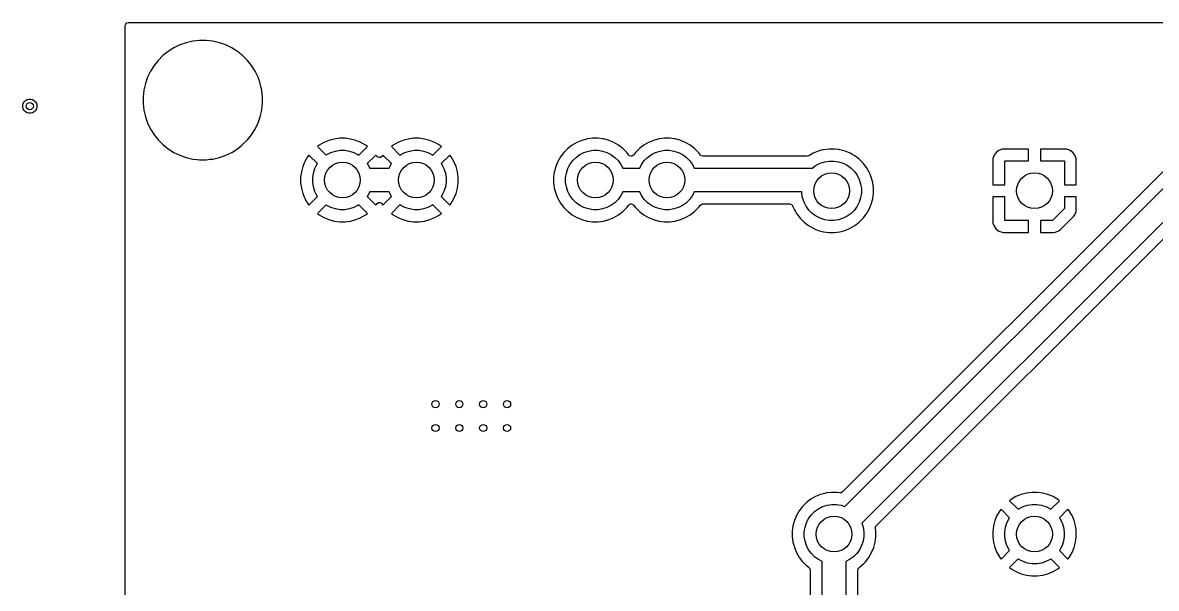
# Model space of a CAD drawing. Extents: x 103 to 241, y -131 to -73.
# Drawn here: x 102.7 to 150.2, y -96.72 to -73 of the extents above; entities that cross this region are included whole.
import ezdxf

# ---------------------------------------------------------------- set-up
doc = ezdxf.new("R2010")
doc.units = 0
doc.layers.add('BLACK', color=7, linetype='CONTINUOUS')

msp = doc.modelspace()

# ---------------------------------------------------------------- linework, layer by layer
at = {"layer": 'BLACK', "linetype": 'CONTINUOUS'}
for p, q in [((107.0005, -73.1245), (107.020185, -73.057461)), ((107.0005, -76.109568), (107.0005, -73.1245)), ((107.020185, -73.057461), (107.072989, -73.011706)), ((107.072989, -73.011706), (107.1245, -73.0005)), ((107.1245, -73.0005), (241.1255, -73.0005)), ((109.038557, -74.058053), (108.800753, -74.207476)), ((109.291588, -73.9362), (109.038557, -74.058053)), ((109.55667, -73.843443), (109.291588, -73.9362)), ((109.556682, -73.843439), (109.55667, -73.843443)), ((109.830487, -73.780945), (109.556682, -73.843439)), ((109.830505, -73.780942), (109.830487, -73.780945)), ((110.109568, -73.7495), (109.830505, -73.780942)), ((110.109575, -73.7495), (110.109568, -73.7495)), ((110.390425, -73.7495), (110.109575, -73.7495)), ((110.390431, -73.7495), (110.390425, -73.7495)), ((110.669494, -73.780942), (110.390431, -73.7495)), ((110.669512, -73.780945), (110.669494, -73.780942)), ((110.943317, -73.843439), (110.669512, -73.780945)), ((110.943329, -73.843443), (110.943317, -73.843439)), ((111.208411, -73.9362), (110.943329, -73.843443)), ((111.461442, -74.058053), (111.208411, -73.9362)), ((111.527404, -74.0995), (111.461442, -74.058053)), ((111.699248, -74.207477), (111.527404, -74.0995)), ((108.581175, -74.382583), (108.382583, -74.581175)), ((108.800753, -74.207476), (108.581175, -74.382583)), ((111.781239, -74.272863), (111.699248, -74.207477)), ((111.877963, -74.349998), (111.781239, -74.272863)), ((111.918825, -74.382584), (111.877963, -74.349998)), ((112.117416, -74.581175), (111.918825, -74.382584)), ((108.058053, -75.038557), (107.9362, -75.291588)), ((108.207476, -74.800753), (108.058053, -75.038557)), ((108.382583, -74.581175), (108.207476, -74.800753)), ((112.292523, -74.800752), (112.117416, -74.581175)), ((112.441945, -75.038555), (112.292523, -74.800752)), ((112.563801, -75.291592), (112.441945, -75.038555)), ((107.9362, -75.291588), (107.843443, -75.55667)), ((112.633465, -75.49068), (112.563801, -75.291592)), ((112.637704, -75.502796), (112.633465, -75.49068)), ((112.65656, -75.556682), (112.637704, -75.502796)), ((107.780942, -75.830505), (107.7495, -76.109568)), ((107.780945, -75.830487), (107.780942, -75.830505)), ((107.843439, -75.556682), (107.780945, -75.830487)), ((107.843443, -75.55667), (107.843439, -75.556682)), ((112.709951, -75.790606), (112.65656, -75.556682)), ((112.719054, -75.830487), (112.709951, -75.790606)), ((112.719057, -75.830505), (112.719054, -75.830487)), ((112.739225, -76.009506), (112.719057, -75.830505)), ((102.702567, -76.460842), (102.722836, -76.385195)), ((102.702567, -76.539158), (102.702567, -76.460842)), ((102.722836, -76.385195), (102.761994, -76.317372)), ((102.761994, -76.317372), (102.817372, -76.261994)), ((102.817372, -76.261994), (102.885195, -76.222836)), ((102.885195, -76.222836), (102.960842, -76.202567)), ((102.960842, -76.202567), (103.039158, -76.202567)), ((103.039158, -76.202567), (103.114805, -76.222836)), ((103.114805, -76.222836), (103.182628, -76.261994)), ((103.182628, -76.261994), (103.238006, -76.317372)), ((103.238006, -76.317372), (103.277164, -76.385195)), ((103.277164, -76.385195), (103.297433, -76.460842)), ((103.297433, -76.460842), (103.297433, -76.539158)), ((107.0005, -79.485305), (107.0005, -76.109568)), ((107.7495, -76.109568), (107.7495, -76.390431)), ((107.7495, -76.390431), (107.780942, -76.669494)), ((112.7505, -76.109575), (112.739225, -76.009506)), ((112.73966, -76.486632), (112.7505, -76.390425)), ((112.7505, -76.390425), (112.7505, -76.109575)), ((102.722836, -76.614805), (102.702567, -76.539158)), ((102.761994, -76.682628), (102.722836, -76.614805)), ((102.817372, -76.738006), (102.761994, -76.682628)), ((102.885195, -76.777164), (102.817372, -76.738006)), ((102.960842, -76.797433), (102.885195, -76.777164)), ((103.039158, -76.797433), (102.960842, -76.797433)), ((103.114805, -76.777164), (103.039158, -76.797433)), ((103.182628, -76.738006), (103.114805, -76.777164)), ((103.238006, -76.682628), (103.182628, -76.738006)), ((103.277164, -76.614805), (103.238006, -76.682628)), ((103.297433, -76.539158), (103.277164, -76.614805)), ((107.780942, -76.669494), (107.780945, -76.669512)), ((107.780945, -76.669512), (107.843439, -76.943317)), ((107.843439, -76.943317), (107.843443, -76.943329)), ((107.843443, -76.943329), (107.9362, -77.208411)), ((112.563801, -77.208408), (112.65656, -76.943318)), ((112.65656, -76.943318), (112.719055, -76.669509)), ((112.719055, -76.669509), (112.719775, -76.663125)), ((112.719775, -76.663125), (112.73966, -76.486632)), ((107.9362, -77.208411), (108.058053, -77.461442)), ((112.441945, -77.461445), (112.563801, -77.208408)), ((108.058053, -77.461442), (108.10021, -77.528534)), ((108.10021, -77.528534), (108.207477, -77.699248)), ((108.207477, -77.699248), (108.277313, -77.786819)), ((108.277313, -77.786819), (108.375029, -77.909352)), ((112.117416, -77.918825), (112.292523, -77.699248)), ((112.292523, -77.699248), (112.441945, -77.461445)), ((115.757862, -77.879942), (115.536269, -77.939318)), ((115.985289, -77.850001), (115.757862, -77.879942)), ((115.985306, -77.85), (115.985289, -77.850001)), ((116.214694, -77.85), (115.985306, -77.85)), ((116.21471, -77.850001), (116.214694, -77.85)), ((116.442137, -77.879942), (116.21471, -77.850001)), ((116.66373, -77.939318), (116.442137, -77.879942)), ((118.857862, -77.879942), (118.636269, -77.939318)), ((119.085289, -77.850001), (118.857862, -77.879942)), ((119.085306, -77.85), (119.085289, -77.850001)), ((119.314694, -77.85), (119.085306, -77.85)), ((119.31471, -77.850001), (119.314694, -77.85)), ((119.542137, -77.879942), (119.31471, -77.850001)), ((119.76373, -77.939318), (119.542137, -77.879942)), ((126.279914, -77.900311), (126.136112, -77.938842)), ((126.357762, -77.879452), (126.279914, -77.900311)), ((126.368715, -77.878009), (126.357762, -77.879452)), ((126.585258, -77.8495), (126.368715, -77.878009)), ((126.585266, -77.8495), (126.585258, -77.8495)), ((126.814734, -77.8495), (126.585266, -77.8495)), ((126.814741, -77.8495), (126.814734, -77.8495)), ((127.004215, -77.874446), (126.814741, -77.8495)), ((127.042238, -77.879452), (127.004215, -77.874446)), ((127.252202, -77.935711), (127.042238, -77.879452)), ((129.279914, -77.900311), (129.136112, -77.938842)), ((129.357762, -77.879452), (129.279914, -77.900311)), ((129.368715, -77.878009), (129.357762, -77.879452)), ((129.585258, -77.8495), (129.368715, -77.878009)), ((129.585266, -77.8495), (129.585258, -77.8495)), ((129.814734, -77.8495), (129.585266, -77.8495)), ((129.814741, -77.8495), (129.814734, -77.8495)), ((130.004215, -77.874446), (129.814741, -77.8495)), ((130.042238, -77.879452), (130.004215, -77.874446)), ((130.252202, -77.935711), (130.042238, -77.879452)), ((108.375029, -77.909352), (108.382584, -77.918825)), ((108.382584, -77.918825), (108.581175, -78.117416)), ((108.581175, -78.117416), (108.800752, -78.292523)), ((108.800752, -78.292523), (109.038555, -78.441945)), ((111.461445, -78.441945), (111.699248, -78.292523)), ((111.699248, -78.292523), (111.877576, -78.150311)), ((111.877576, -78.150311), (111.878735, -78.149387)), ((111.878735, -78.149387), (111.904354, -78.128956)), ((111.904354, -78.128956), (111.918825, -78.117416)), ((111.918825, -78.117416), (112.117416, -77.918825)), ((115.125659, -78.14181), (115.051934, -78.19838)), ((115.051934, -78.19838), (115.412633, -78.559079)), ((115.125673, -78.141801), (115.125659, -78.14181)), ((115.32433, -78.027106), (115.125673, -78.141801)), ((115.32434, -78.027102), (115.32433, -78.027106)), ((115.536269, -77.939318), (115.32434, -78.027102)), ((115.808193, -78.384538), (116.001926, -78.353853)), ((116.001926, -78.353853), (116.198074, -78.353853)), ((116.198074, -78.353853), (116.391807, -78.384538)), ((116.875659, -78.027102), (116.66373, -77.939318)), ((116.787365, -78.559078), (117.148064, -78.198381)), ((116.875669, -78.027106), (116.875659, -78.027102)), ((117.074324, -78.141799), (116.875669, -78.027106)), ((117.074331, -78.141805), (117.074324, -78.141799)), ((117.148064, -78.19838), (117.074331, -78.141805)), ((117.148064, -78.198381), (117.148064, -78.19838)), ((118.225659, -78.14181), (118.151934, -78.19838)), ((118.151934, -78.19838), (118.512633, -78.559079)), ((118.225673, -78.141801), (118.225659, -78.14181)), ((118.42433, -78.027106), (118.225673, -78.141801)), ((118.42434, -78.027102), (118.42433, -78.027106)), ((118.636269, -77.939318), (118.42434, -78.027102)), ((118.908193, -78.384538), (119.101926, -78.353853)), ((119.101926, -78.353853), (119.298074, -78.353853)), ((119.298074, -78.353853), (119.491807, -78.384538)), ((119.975659, -78.027102), (119.76373, -77.939318)), ((119.887365, -78.559078), (120.248064, -78.198381)), ((119.975669, -78.027106), (119.975659, -78.027102)), ((120.174324, -78.141799), (119.975669, -78.027106)), ((120.174331, -78.141805), (120.174324, -78.141799)), ((120.248064, -78.19838), (120.174331, -78.141805)), ((120.248064, -78.198381), (120.248064, -78.19838)), ((125.543338, -78.281081), (125.381081, -78.443338)), ((125.725382, -78.141392), (125.543338, -78.281081)), ((125.924109, -78.026657), (125.725382, -78.141392)), ((125.924123, -78.02665), (125.924109, -78.026657)), ((126.136112, -77.938842), (125.924123, -78.02665)), ((126.408193, -78.384538), (126.601926, -78.353853)), ((126.601926, -78.353853), (126.798074, -78.353853)), ((126.798074, -78.353853), (126.991807, -78.384538)), ((127.263887, -77.938842), (127.252202, -77.935711)), ((127.475876, -78.02665), (127.263887, -77.938842)), ((127.47589, -78.026657), (127.475876, -78.02665)), ((127.674617, -78.141392), (127.47589, -78.026657)), ((127.856661, -78.281081), (127.674617, -78.141392)), ((127.85667, -78.281089), (127.856661, -78.281081)), ((128.018914, -78.443333), (127.85667, -78.281089)), ((128.54333, -78.281089), (128.381085, -78.443333)), ((128.543338, -78.281081), (128.54333, -78.281089)), ((128.725382, -78.141392), (128.543338, -78.281081)), ((128.924109, -78.026657), (128.725382, -78.141392)), ((128.924123, -78.02665), (128.924109, -78.026657)), ((129.136112, -77.938842), (128.924123, -78.02665)), ((129.408193, -78.384538), (129.601926, -78.353853)), ((129.601926, -78.353853), (129.798074, -78.353853)), ((129.798074, -78.353853), (129.991807, -78.384538)), ((130.263887, -77.938842), (130.252202, -77.935711)), ((130.475876, -78.02665), (130.263887, -77.938842)), ((130.47589, -78.026657), (130.475876, -78.02665)), ((130.674617, -78.141392), (130.47589, -78.026657)), ((130.856661, -78.281081), (130.674617, -78.141392)), ((130.85667, -78.281089), (130.856661, -78.281081)), ((131.018914, -78.443333), (130.85667, -78.281089)), ((136.164076, -78.354554), (136.036112, -78.388842)), ((136.257762, -78.329452), (136.164076, -78.354554)), ((136.268715, -78.328009), (136.257762, -78.329452)), ((136.485258, -78.2995), (136.268715, -78.328009)), ((136.485266, -78.2995), (136.485258, -78.2995)), ((136.714734, -78.2995), (136.485266, -78.2995)), ((136.714741, -78.2995), (136.714734, -78.2995)), ((136.904215, -78.324446), (136.714741, -78.2995)), ((136.942238, -78.329452), (136.904215, -78.324446)), ((137.163887, -78.388842), (136.942238, -78.329452)), ((143.607908, -78.356647), (143.492814, -78.442807)), ((143.607915, -78.356643), (143.607908, -78.356647)), ((143.742622, -78.306401), (143.607915, -78.356643)), ((143.742629, -78.306399), (143.742622, -78.306401)), ((143.802157, -78.299998), (143.742629, -78.306399)), ((144.850002, -78.299998), (143.802157, -78.299998)), ((144.850002, -78.799998), (144.850002, -78.299998)), ((146.397846, -78.299998), (145.350002, -78.299998)), ((145.350002, -78.299998), (145.350002, -78.799998)), ((146.457374, -78.306399), (146.397846, -78.299998)), ((146.457381, -78.306401), (146.457374, -78.306399)), ((146.592088, -78.356643), (146.457381, -78.306401)), ((146.592095, -78.356647), (146.592088, -78.356643)), ((146.707189, -78.442807), (146.592095, -78.356647)), ((109.038555, -78.441945), (109.291592, -78.563801)), ((109.291592, -78.563801), (109.475145, -78.628029)), ((109.475145, -78.628029), (109.55667, -78.656556)), ((109.55667, -78.656556), (109.556682, -78.65656)), ((109.556682, -78.65656), (109.830491, -78.719055)), ((109.830491, -78.719055), (109.830497, -78.719055)), ((109.830497, -78.719055), (109.830505, -78.719057)), ((109.830505, -78.719057), (110.016547, -78.740018)), ((110.016547, -78.740018), (110.109569, -78.750499)), ((110.109569, -78.750499), (110.109572, -78.7505)), ((110.109572, -78.7505), (110.109575, -78.7505)), ((110.109575, -78.7505), (110.390428, -78.7505)), ((110.390428, -78.7505), (110.390429, -78.750499)), ((110.390429, -78.750499), (110.562775, -78.731081)), ((110.562775, -78.731081), (110.669494, -78.719057)), ((110.669494, -78.719057), (110.669499, -78.719056)), ((110.669499, -78.719056), (110.669509, -78.719055)), ((110.669509, -78.719055), (110.943318, -78.65656)), ((110.943318, -78.65656), (111.208408, -78.563801)), ((111.208408, -78.563801), (111.461445, -78.441945)), ((114.527102, -78.82434), (114.439318, -79.036269)), ((114.527106, -78.82433), (114.527102, -78.82434)), ((114.641801, -78.625673), (114.527106, -78.82433)), ((114.64181, -78.625659), (114.641801, -78.625673)), ((114.69838, -78.551934), (114.64181, -78.625659)), ((115.059079, -78.912633), (114.69838, -78.551934)), ((115.412633, -78.559079), (115.446877, -78.5342)), ((115.446877, -78.5342), (115.621646, -78.445151)), ((115.621646, -78.445151), (115.808193, -78.384538)), ((116.391807, -78.384538), (116.578354, -78.445151)), ((116.578354, -78.445151), (116.753123, -78.5342)), ((116.753123, -78.5342), (116.787365, -78.559078)), ((117.501617, -78.551934), (117.140919, -78.912631)), ((117.551622, -78.617102), (117.501617, -78.551934)), ((117.561281, -78.628249), (117.551622, -78.617102)), ((117.622202, -78.662461), (117.561281, -78.628249)), ((117.691948, -78.658306), (117.622202, -78.662461)), ((117.748375, -78.617103), (117.691948, -78.658306)), ((117.79838, -78.551934), (117.748375, -78.617103)), ((118.159079, -78.912633), (117.79838, -78.551934)), ((118.512633, -78.559079), (118.546877, -78.5342)), ((118.546877, -78.5342), (118.721646, -78.445151)), ((118.721646, -78.445151), (118.908193, -78.384538)), ((119.491807, -78.384538), (119.678354, -78.445151)), ((119.678354, -78.445151), (119.853123, -78.5342)), ((119.853123, -78.5342), (119.887365, -78.559078)), ((120.601617, -78.551934), (120.240919, -78.912631)), ((120.601618, -78.551934), (120.601617, -78.551934)), ((120.658194, -78.625666), (120.601618, -78.551934)), ((120.772893, -78.82433), (120.658194, -78.625666)), ((120.772897, -78.82434), (120.772893, -78.82433)), ((120.860681, -79.036269), (120.772897, -78.82434)), ((125.12665, -78.824123), (125.038842, -79.036112)), ((125.126657, -78.824109), (125.12665, -78.824123)), ((125.241392, -78.625382), (125.126657, -78.824109)), ((125.381081, -78.443338), (125.241392, -78.625382)), ((125.6342, -78.946877), (125.749493, -78.78819)), ((125.749493, -78.78819), (125.88819, -78.649493)), ((125.88819, -78.649493), (126.046877, -78.5342)), ((126.046877, -78.5342), (126.221646, -78.445151)), ((126.221646, -78.445151), (126.408193, -78.384538)), ((126.991807, -78.384538), (127.178354, -78.445151)), ((127.178354, -78.445151), (127.353123, -78.5342)), ((127.353123, -78.5342), (127.51181, -78.649493)), ((127.51181, -78.649493), (127.650507, -78.78819)), ((127.650507, -78.78819), (127.7658, -78.946877)), ((128.01892, -78.44334), (128.018914, -78.443333)), ((128.10152, -78.550986), (128.01892, -78.44334)), ((128.132857, -78.579815), (128.10152, -78.550986)), ((128.199896, -78.5995), (128.132857, -78.579815)), ((128.200104, -78.5995), (128.199896, -78.5995)), ((128.235039, -78.594477), (128.200104, -78.5995)), ((128.237314, -78.593014), (128.235039, -78.594477)), ((128.242052, -78.592189), (128.237314, -78.593014)), ((128.267402, -78.573678), (128.242052, -78.592189)), ((128.293817, -78.556703), (128.267402, -78.573678)), ((128.295401, -78.553234), (128.293817, -78.556703)), ((128.29848, -78.550986), (128.295401, -78.553234)), ((128.381079, -78.44334), (128.29848, -78.550986)), ((128.381085, -78.443333), (128.381079, -78.44334)), ((128.6342, -78.946877), (128.749493, -78.78819)), ((128.749493, -78.78819), (128.88819, -78.649493)), ((128.88819, -78.649493), (129.046877, -78.5342)), ((129.046877, -78.5342), (129.221646, -78.445151)), ((129.221646, -78.445151), (129.408193, -78.384538)), ((129.991807, -78.384538), (130.178354, -78.445151)), ((130.178354, -78.445151), (130.353123, -78.5342)), ((130.353123, -78.5342), (130.51181, -78.649493)), ((130.51181, -78.649493), (130.650507, -78.78819)), ((130.650507, -78.78819), (130.7658, -78.946877)), ((131.01892, -78.44334), (131.018914, -78.443333)), ((131.10152, -78.550986), (131.01892, -78.44334)), ((131.132857, -78.579815), (131.10152, -78.550986)), ((131.199896, -78.5995), (131.132857, -78.579815)), ((135.578114, -78.5995), (131.199896, -78.5995)), ((135.640114, -78.582887), (135.578114, -78.5995)), ((135.824108, -78.476657), (135.640114, -78.582887)), ((135.824123, -78.47665), (135.824108, -78.476657)), ((136.036112, -78.388842), (135.824123, -78.47665)), ((136.121646, -78.895151), (136.308193, -78.834538)), ((136.308193, -78.834538), (136.501926, -78.803853)), ((136.501926, -78.803853), (136.698074, -78.803853)), ((136.698074, -78.803853), (136.891807, -78.834538)), ((136.891807, -78.834538), (137.078354, -78.895151)), ((150.892214, -78.842863), (137.053126, -92.681952)), ((137.375876, -78.47665), (137.163887, -78.388842)), ((137.37589, -78.476657), (137.375876, -78.47665)), ((137.443653, -78.51578), (137.37589, -78.476657)), ((137.543935, -78.573678), (137.443653, -78.51578)), ((137.574617, -78.591392), (137.543935, -78.573678)), ((137.756661, -78.731081), (137.574617, -78.591392)), ((137.75667, -78.731089), (137.756661, -78.731081)), ((137.777734, -78.752153), (137.75667, -78.731089)), ((137.918911, -78.89333), (137.777734, -78.752153)), ((143.356403, -78.692625), (143.350002, -78.752153)), ((143.350002, -78.752153), (143.350002, -79.799998)), ((143.356405, -78.692618), (143.356403, -78.692625)), ((143.406647, -78.557911), (143.356405, -78.692618)), ((143.406651, -78.557904), (143.406647, -78.557911)), ((143.492811, -78.44281), (143.406651, -78.557904)), ((143.492814, -78.442807), (143.492811, -78.44281)), ((143.850002, -79.799998), (143.850002, -78.799998)), ((143.850002, -78.799998), (144.850002, -78.799998)), ((145.350002, -78.799998), (146.350002, -78.799998)), ((146.350002, -78.799998), (146.350002, -79.799998)), ((146.707192, -78.44281), (146.707189, -78.442807)), ((146.793352, -78.557904), (146.707192, -78.44281)), ((146.793356, -78.557911), (146.793352, -78.557904)), ((146.843598, -78.692618), (146.793356, -78.557911)), ((146.8436, -78.692625), (146.843598, -78.692618)), ((146.850001, -78.752153), (146.8436, -78.692625)), ((146.850002, -78.75217), (146.850001, -78.752153)), ((146.850002, -79.799998), (146.850002, -78.75217)), ((114.379942, -79.257862), (114.350001, -79.485289)), ((114.439318, -79.036269), (114.379942, -79.257862)), ((114.853853, -79.501926), (114.884538, -79.308193)), ((114.884538, -79.308193), (114.945151, -79.121646)), ((114.945151, -79.121646), (115.0342, -78.946877)), ((115.0342, -78.946877), (115.059079, -78.912633)), ((117.140919, -78.912631), (117.1658, -78.946877)), ((117.1658, -78.946877), (117.24382, -79.1)), ((117.24382, -79.1), (118.05618, -79.1)), ((118.05618, -79.1), (118.1342, -78.946877)), ((118.1342, -78.946877), (118.159079, -78.912633)), ((120.240919, -78.912631), (120.2658, -78.946877)), ((120.2658, -78.946877), (120.354849, -79.121646)), ((120.354849, -79.121646), (120.415462, -79.308193)), ((120.415462, -79.308193), (120.446147, -79.501926)), ((120.920057, -79.257862), (120.860681, -79.036269)), ((120.949995, -79.485258), (120.920057, -79.257862)), ((124.979451, -79.25777), (124.9495, -79.485258)), ((124.979453, -79.257759), (124.979451, -79.25777)), ((124.982661, -79.245788), (124.979453, -79.257759)), ((125.016157, -79.120777), (124.982661, -79.245788)), ((125.038842, -79.036112), (125.016157, -79.120777)), ((125.453853, -79.501926), (125.484538, -79.308193)), ((125.484538, -79.308193), (125.545151, -79.121646)), ((125.545151, -79.121646), (125.6342, -78.946877)), ((127.7658, -78.946877), (127.84382, -79.1)), ((127.84382, -79.1), (128.55618, -79.1)), ((128.55618, -79.1), (128.6342, -78.946877)), ((130.7658, -78.946877), (130.84382, -79.1)), ((130.84382, -79.1), (135.787683, -79.1)), ((135.787683, -79.1), (135.78819, -79.099493)), ((135.78819, -79.099493), (135.946877, -78.9842)), ((135.946877, -78.9842), (136.121646, -78.895151)), ((137.078354, -78.895151), (137.253123, -78.9842)), ((137.155249, -93.287644), (151.176446, -79.266447)), ((137.253123, -78.9842), (137.41181, -79.099493)), ((137.41181, -79.099493), (137.550507, -79.23819)), ((137.550507, -79.23819), (137.6658, -79.396877)), ((137.918918, -78.893338), (137.918911, -78.89333)), ((138.058607, -79.075382), (137.918918, -78.893338)), ((138.058608, -79.075385), (138.058607, -79.075382)), ((138.058611, -79.075388), (138.058608, -79.075385)), ((138.173344, -79.274112), (138.058611, -79.075388)), ((138.173346, -79.274117), (138.173344, -79.274112)), ((138.173349, -79.274123), (138.173346, -79.274117)), ((138.194453, -79.325074), (138.173349, -79.274123)), ((138.261158, -79.486113), (138.194453, -79.325074)), ((107.0005, -101.109058), (107.0005, -79.485305)), ((114.350001, -79.485289), (114.35, -79.485305)), ((114.35, -79.485305), (114.35, -79.714694)), ((114.35, -79.714694), (114.350001, -79.71471)), ((114.350001, -79.71471), (114.379942, -79.942137)), ((114.853853, -79.698074), (114.853853, -79.501926)), ((114.884538, -79.891807), (114.853853, -79.698074)), ((120.446147, -79.698074), (120.415462, -79.891807)), ((120.446147, -79.501926), (120.446147, -79.698074)), ((120.920057, -79.942137), (120.949998, -79.71471)), ((120.95, -79.485297), (120.949995, -79.485258)), ((120.949998, -79.71471), (120.95, -79.714694)), ((120.95, -79.714694), (120.95, -79.485297)), ((124.9495, -79.485258), (124.9495, -79.714741)), ((124.9495, -79.714741), (124.960725, -79.799998)), ((124.960725, -79.799998), (124.979452, -79.942238)), ((125.453853, -79.698074), (125.453853, -79.501926)), ((125.484538, -79.891807), (125.453853, -79.698074)), ((137.6658, -79.396877), (137.754849, -79.571646)), ((137.754849, -79.571646), (137.815462, -79.758193)), ((137.815462, -79.758193), (137.846147, -79.951926)), ((138.320548, -79.707762), (138.261158, -79.486113)), ((138.3505, -79.935266), (138.320548, -79.707762)), ((143.350002, -79.799998), (143.850002, -79.799998)), ((146.350002, -79.799998), (146.850002, -79.799998)), ((114.379942, -79.942137), (114.439318, -80.16373)), ((114.439318, -80.16373), (114.527102, -80.375659)), ((114.945151, -80.078354), (114.884538, -79.891807)), ((115.0342, -80.253123), (114.945151, -80.078354)), ((115.059079, -80.287365), (115.0342, -80.253123)), ((117.1658, -80.253123), (117.14092, -80.287367)), ((117.24382, -80.1), (117.1658, -80.253123)), ((118.05618, -80.1), (117.24382, -80.1)), ((118.1342, -80.253123), (118.05618, -80.1)), ((118.159079, -80.287365), (118.1342, -80.253123)), ((120.2658, -80.253123), (120.24092, -80.287367)), ((120.354849, -80.078354), (120.2658, -80.253123)), ((120.415462, -79.891807), (120.354849, -80.078354)), ((120.772897, -80.375659), (120.860681, -80.16373)), ((120.860681, -80.16373), (120.920057, -79.942137)), ((124.979452, -79.942238), (125.037151, -80.157575)), ((125.037151, -80.157575), (125.038842, -80.163887)), ((125.038842, -80.163887), (125.12665, -80.375876)), ((125.545151, -80.078354), (125.484538, -79.891807)), ((125.6342, -80.253123), (125.545151, -80.078354)), ((125.749493, -80.41181), (125.6342, -80.253123)), ((127.7658, -80.253123), (127.650507, -80.41181)), ((127.84382, -80.1), (127.7658, -80.253123)), ((128.55618, -80.1), (127.84382, -80.1)), ((128.6342, -80.253123), (128.55618, -80.1)), ((128.749493, -80.41181), (128.6342, -80.253123)), ((130.7658, -80.253123), (130.650507, -80.41181)), ((130.84382, -80.1), (130.7658, -80.253123)), ((135.353853, -80.1), (130.84382, -80.1)), ((135.353853, -80.148074), (135.353853, -80.1)), ((135.384538, -80.341807), (135.353853, -80.148074)), ((137.846147, -80.148074), (137.815462, -80.341807)), ((137.846147, -79.951926), (137.846147, -80.148074)), ((151.737106, -80.120001), (137.862355, -93.99475)), ((138.320548, -80.392238), (138.3505, -80.164734)), ((138.3505, -80.164734), (138.3505, -79.935266)), ((114.527102, -80.375659), (114.527106, -80.375669)), ((114.527106, -80.375669), (114.641799, -80.574324)), ((114.641799, -80.574324), (114.641805, -80.574331)), ((114.641805, -80.574331), (114.698381, -80.648064)), ((114.698381, -80.648064), (115.059079, -80.287365)), ((115.412631, -80.640919), (115.051934, -81.001617)), ((115.446877, -80.6658), (115.412631, -80.640919)), ((115.621646, -80.754849), (115.446877, -80.6658)), ((116.753123, -80.6658), (116.578354, -80.754849)), ((116.787367, -80.64092), (116.753123, -80.6658)), ((117.148064, -81.001617), (116.787367, -80.64092)), ((117.14092, -80.287367), (117.501617, -80.648064)), ((117.501617, -80.648064), (117.551624, -80.582895)), ((117.551624, -80.582895), (117.608052, -80.541693)), ((117.608052, -80.541693), (117.677798, -80.537538)), ((117.677798, -80.537538), (117.738719, -80.57175)), ((117.738719, -80.57175), (117.748377, -80.582897)), ((117.748377, -80.582897), (117.798381, -80.648064)), ((117.798381, -80.648064), (118.159079, -80.287365)), ((118.512631, -80.640919), (118.151934, -81.001617)), ((118.546877, -80.6658), (118.512631, -80.640919)), ((118.721646, -80.754849), (118.546877, -80.6658)), ((119.853123, -80.6658), (119.678354, -80.754849)), ((119.887367, -80.64092), (119.853123, -80.6658)), ((120.248064, -81.001617), (119.887367, -80.64092)), ((120.24092, -80.287367), (120.601617, -80.648064)), ((120.601617, -80.648064), (120.658192, -80.574334)), ((120.658192, -80.574334), (120.658197, -80.574327)), ((120.658197, -80.574327), (120.772893, -80.375668)), ((120.772893, -80.375668), (120.772897, -80.375659)), ((125.12665, -80.375876), (125.126657, -80.37589)), ((125.126657, -80.37589), (125.179384, -80.467216)), ((125.179384, -80.467216), (125.241228, -80.574334)), ((125.241228, -80.574334), (125.241392, -80.574617)), ((125.241392, -80.574617), (125.381081, -80.756661)), ((125.88819, -80.550507), (125.749493, -80.41181)), ((126.046877, -80.6658), (125.88819, -80.550507)), ((126.221646, -80.754849), (126.046877, -80.6658)), ((127.353123, -80.6658), (127.178354, -80.754849)), ((127.51181, -80.550507), (127.353123, -80.6658)), ((127.650507, -80.41181), (127.51181, -80.550507)), ((128.018919, -80.756661), (128.10152, -80.649014)), ((128.10152, -80.649014), (128.104598, -80.646765)), ((128.104598, -80.646765), (128.106183, -80.643297)), ((128.106183, -80.643297), (128.132597, -80.626321)), ((128.132597, -80.626321), (128.157948, -80.607811)), ((128.157948, -80.607811), (128.162685, -80.606985)), ((128.162685, -80.606985), (128.164961, -80.605523)), ((128.164961, -80.605523), (128.199896, -80.6005)), ((128.199896, -80.6005), (128.200104, -80.6005)), ((128.200104, -80.6005), (128.267143, -80.620185)), ((128.267143, -80.620185), (128.29848, -80.649014)), ((128.29848, -80.649014), (128.381079, -80.756659)), ((128.88819, -80.550507), (128.749493, -80.41181)), ((129.046877, -80.6658), (128.88819, -80.550507)), ((129.221646, -80.754849), (129.046877, -80.6658)), ((130.353123, -80.6658), (130.178354, -80.754849)), ((130.51181, -80.550507), (130.353123, -80.6658)), ((130.650507, -80.41181), (130.51181, -80.550507)), ((131.018919, -80.756661), (131.10152, -80.649014)), ((131.10152, -80.649014), (131.157948, -80.607811)), ((131.157948, -80.607811), (131.199896, -80.6005)), ((131.199896, -80.6005), (134.850443, -80.6005)), ((134.850443, -80.6005), (134.917482, -80.620185)), ((134.917482, -80.620185), (134.963237, -80.672989)), ((134.963237, -80.672989), (134.965, -80.677038)), ((134.965, -80.677038), (134.987886, -80.732289)), ((134.987886, -80.732289), (135.026653, -80.825881)), ((135.445151, -80.528354), (135.384538, -80.341807)), ((135.5342, -80.703123), (135.445151, -80.528354)), ((135.649493, -80.86181), (135.5342, -80.703123)), ((137.6658, -80.703123), (137.550507, -80.86181)), ((137.754849, -80.528354), (137.6658, -80.703123)), ((137.815462, -80.341807), (137.754849, -80.528354)), ((138.173344, -80.825888), (138.261158, -80.613887)), ((138.261158, -80.613887), (138.320548, -80.392238)), ((138.468043, -94.096875), (151.908101, -80.65682)), ((143.350002, -80.299998), (143.350002, -81.347842)), ((143.850002, -80.299998), (143.350002, -80.299998)), ((143.850002, -81.299998), (143.850002, -80.299998)), ((146.850002, -80.299998), (146.350002, -80.299998)), ((146.350002, -80.299998), (146.350002, -80.799998)), ((146.850002, -80.840933), (146.850002, -80.299998)), ((115.051934, -81.001617), (115.051934, -81.001618)), ((115.051934, -81.001618), (115.125666, -81.058194)), ((115.125666, -81.058194), (115.32433, -81.172893)), ((115.32433, -81.172893), (115.32434, -81.172897)), ((115.32434, -81.172897), (115.536269, -81.260681)), ((115.808193, -80.815462), (115.621646, -80.754849)), ((116.001926, -80.846147), (115.808193, -80.815462)), ((116.198074, -80.846147), (116.001926, -80.846147)), ((116.391807, -80.815462), (116.198074, -80.846147)), ((116.578354, -80.754849), (116.391807, -80.815462)), ((116.66373, -81.260681), (116.875659, -81.172897)), ((116.875659, -81.172897), (116.875668, -81.172893)), ((116.875668, -81.172893), (117.074327, -81.058197)), ((117.074327, -81.058197), (117.074334, -81.058192)), ((117.074334, -81.058192), (117.148064, -81.001617)), ((118.151934, -81.001617), (118.151934, -81.001618)), ((118.151934, -81.001618), (118.225666, -81.058194)), ((118.225666, -81.058194), (118.42433, -81.172893)), ((118.42433, -81.172893), (118.42434, -81.172897)), ((118.42434, -81.172897), (118.636269, -81.260681)), ((118.908193, -80.815462), (118.721646, -80.754849)), ((119.101926, -80.846147), (118.908193, -80.815462)), ((119.298074, -80.846147), (119.101926, -80.846147)), ((119.491807, -80.815462), (119.298074, -80.846147)), ((119.678354, -80.754849), (119.491807, -80.815462)), ((119.76373, -81.260681), (119.975659, -81.172897)), ((119.975659, -81.172897), (119.975668, -81.172893)), ((119.975668, -81.172893), (120.174327, -81.058197)), ((120.174327, -81.058197), (120.174334, -81.058192)), ((120.174334, -81.058192), (120.248064, -81.001617)), ((125.381081, -80.756661), (125.381089, -80.75667)), ((125.381089, -80.75667), (125.54333, -80.918911)), ((125.54333, -80.918911), (125.543338, -80.918918)), ((125.543338, -80.918918), (125.543339, -80.918919)), ((125.543339, -80.918919), (125.554053, -80.92714)), ((125.554053, -80.92714), (125.725382, -81.058607)), ((125.725382, -81.058607), (125.725385, -81.058608)), ((125.725385, -81.058608), (125.725388, -81.058611)), ((125.725388, -81.058611), (125.924112, -81.173344)), ((125.924112, -81.173344), (125.924117, -81.173346)), ((125.924117, -81.173346), (125.924123, -81.173349)), ((125.924123, -81.173349), (126.004546, -81.206661)), ((126.004546, -81.206661), (126.136113, -81.261158)), ((126.408193, -80.815462), (126.221646, -80.754849)), ((126.601926, -80.846147), (126.408193, -80.815462)), ((126.798074, -80.846147), (126.601926, -80.846147)), ((126.991807, -80.815462), (126.798074, -80.846147)), ((127.178354, -80.754849), (126.991807, -80.815462)), ((127.263887, -81.261158), (127.475888, -81.173344)), ((127.475888, -81.173344), (127.674612, -81.058611)), ((127.674612, -81.058611), (127.856661, -80.918919)), ((127.856661, -80.918919), (127.856665, -80.918914)), ((127.856665, -80.918914), (127.85667, -80.918911)), ((127.85667, -80.918911), (128.018914, -80.756666)), ((128.018914, -80.756666), (128.018919, -80.756661)), ((128.381079, -80.756659), (128.381085, -80.756666)), ((128.381085, -80.756666), (128.54333, -80.918911)), ((128.54333, -80.918911), (128.543338, -80.918918)), ((128.543338, -80.918918), (128.543339, -80.918919)), ((128.543339, -80.918919), (128.554053, -80.92714)), ((128.554053, -80.92714), (128.725382, -81.058607)), ((128.725382, -81.058607), (128.725385, -81.058608)), ((128.725385, -81.058608), (128.725388, -81.058611)), ((128.725388, -81.058611), (128.924112, -81.173344)), ((128.924112, -81.173344), (128.924117, -81.173346)), ((128.924117, -81.173346), (128.924123, -81.173349)), ((128.924123, -81.173349), (129.004546, -81.206661)), ((129.004546, -81.206661), (129.136113, -81.261158)), ((129.408193, -80.815462), (129.221646, -80.754849)), ((129.601926, -80.846147), (129.408193, -80.815462)), ((129.798074, -80.846147), (129.601926, -80.846147)), ((129.991807, -80.815462), (129.798074, -80.846147)), ((130.178354, -80.754849), (129.991807, -80.815462)), ((130.263887, -81.261158), (130.475888, -81.173344)), ((130.475888, -81.173344), (130.674612, -81.058611)), ((130.674612, -81.058611), (130.856661, -80.918919)), ((130.856661, -80.918919), (130.856665, -80.918914)), ((130.856665, -80.918914), (130.85667, -80.918911)), ((130.85667, -80.918911), (131.018914, -80.756666)), ((131.018914, -80.756666), (131.018919, -80.756661)), ((135.026653, -80.825881), (135.026657, -80.82589)), ((135.026657, -80.82589), (135.081281, -80.920501)), ((135.081281, -80.920501), (135.128113, -81.001618)), ((135.128113, -81.001618), (135.141392, -81.024617)), ((135.141392, -81.024617), (135.281081, -81.206661)), ((135.281081, -81.206661), (135.281089, -81.20667)), ((135.281089, -81.20667), (135.44333, -81.368911)), ((135.78819, -81.000507), (135.649493, -80.86181)), ((135.946877, -81.1158), (135.78819, -81.000507)), ((136.121646, -81.204849), (135.946877, -81.1158)), ((136.308193, -81.265462), (136.121646, -81.204849)), ((137.078354, -81.204849), (136.891807, -81.265462)), ((137.253123, -81.1158), (137.078354, -81.204849)), ((137.41181, -81.000507), (137.253123, -81.1158)), ((137.550507, -80.86181), (137.41181, -81.000507)), ((137.75667, -81.368911), (137.918911, -81.20667)), ((137.918911, -81.20667), (137.918914, -81.206665)), ((137.918914, -81.206665), (137.918919, -81.206661)), ((137.918919, -81.206661), (138.058611, -81.024612)), ((138.058611, -81.024612), (138.173344, -80.825888)), ((146.350002, -80.799998), (145.850002, -81.299998)), ((146.174611, -81.682494), (146.732498, -81.124607)), ((146.732498, -81.124607), (146.732509, -81.124594)), ((146.732509, -81.124594), (146.784431, -81.057756)), ((146.784431, -81.057755), (146.839452, -80.924922)), ((146.784431, -81.057756), (146.784431, -81.057755)), ((146.839452, -80.924922), (146.850001, -80.840939)), ((146.850001, -80.840939), (146.850002, -80.840933)), ((115.536269, -81.260681), (115.757862, -81.320057)), ((115.757862, -81.320057), (115.985289, -81.349998)), ((115.985289, -81.349998), (115.985306, -81.35)), ((115.985306, -81.35), (116.214694, -81.35)), ((116.214694, -81.35), (116.21471, -81.349998)), ((116.21471, -81.349998), (116.442137, -81.320057)), ((116.442137, -81.320057), (116.66373, -81.260681)), ((118.636269, -81.260681), (118.857862, -81.320057)), ((118.857862, -81.320057), (119.085289, -81.349998)), ((119.085289, -81.349998), (119.085306, -81.35)), ((119.085306, -81.35), (119.314694, -81.35)), ((119.314694, -81.35), (119.31471, -81.349998)), ((119.31471, -81.349998), (119.542137, -81.320057)), ((119.542137, -81.320057), (119.76373, -81.260681)), ((126.136113, -81.261158), (126.357762, -81.320548)), ((126.357762, -81.320548), (126.585266, -81.3505)), ((126.585266, -81.3505), (126.585273, -81.3505)), ((126.585273, -81.3505), (126.814727, -81.3505)), ((126.814727, -81.3505), (126.814734, -81.3505)), ((126.814734, -81.3505), (127.042238, -81.320548)), ((127.042238, -81.320548), (127.263887, -81.261158)), ((129.136113, -81.261158), (129.357762, -81.320548)), ((129.357762, -81.320548), (129.585266, -81.3505)), ((129.585266, -81.3505), (129.585273, -81.3505)), ((129.585273, -81.3505), (129.814727, -81.3505)), ((129.814727, -81.3505), (129.814734, -81.3505)), ((129.814734, -81.3505), (130.042238, -81.320548)), ((130.042238, -81.320548), (130.263887, -81.261158)), ((135.44333, -81.368911), (135.443338, -81.368918)), ((135.443338, -81.368918), (135.625382, -81.508607)), ((135.625382, -81.508607), (135.625385, -81.508608)), ((135.625385, -81.508608), (135.625388, -81.508611)), ((135.625388, -81.508611), (135.824112, -81.623344)), ((135.824112, -81.623344), (135.824117, -81.623346)), ((135.824117, -81.623346), (135.824123, -81.623349)), ((135.824123, -81.623349), (135.905811, -81.657185)), ((135.905811, -81.657185), (136.036113, -81.711158)), ((136.501926, -81.296147), (136.308193, -81.265462)), ((136.698074, -81.296147), (136.501926, -81.296147)), ((136.891807, -81.265462), (136.698074, -81.296147)), ((137.163887, -81.711158), (137.375888, -81.623344)), ((137.375888, -81.623344), (137.574612, -81.508611)), ((137.574612, -81.508611), (137.756661, -81.368919)), ((137.756661, -81.368919), (137.756665, -81.368914)), ((137.756665, -81.368914), (137.75667, -81.368911)), ((143.350002, -81.347842), (143.356403, -81.40737)), ((143.356403, -81.40737), (143.356405, -81.407377)), ((143.356405, -81.407377), (143.406647, -81.542084)), ((143.406647, -81.542084), (143.406651, -81.542091)), ((143.406651, -81.542091), (143.492811, -81.657185)), ((143.492811, -81.657185), (143.492814, -81.657188)), ((143.492814, -81.657188), (143.607908, -81.743348)), ((144.850002, -81.299998), (143.850002, -81.299998)), ((144.850002, -81.799998), (144.850002, -81.299998)), ((145.850002, -81.299998), (145.350002, -81.299998)), ((145.350002, -81.299998), (145.350002, -81.799998)), ((146.10776, -81.734427), (146.174598, -81.682505)), ((146.174598, -81.682505), (146.174611, -81.682494)), ((136.036113, -81.711158), (136.257762, -81.770548)), ((136.257762, -81.770548), (136.485266, -81.8005)), ((136.485266, -81.8005), (136.485273, -81.8005)), ((136.485273, -81.8005), (136.714727, -81.8005)), ((136.714727, -81.8005), (136.714734, -81.8005)), ((136.714734, -81.8005), (136.942238, -81.770548)), ((136.942238, -81.770548), (137.163887, -81.711158)), ((143.607908, -81.743348), (143.607915, -81.743352)), ((143.607915, -81.743352), (143.742622, -81.793594)), ((143.742622, -81.793594), (143.742629, -81.793596)), ((143.742629, -81.793596), (143.802157, -81.799997)), ((143.802157, -81.799997), (143.802174, -81.799998)), ((143.802174, -81.799998), (144.850002, -81.799998)), ((145.350002, -81.799998), (145.890944, -81.799998)), ((145.890944, -81.799998), (145.890945, -81.799997)), ((145.890945, -81.799997), (145.974927, -81.789448)), ((145.974927, -81.789448), (146.10776, -81.734427)), ((135.725382, -92.991392), (135.543338, -93.131081)), ((135.924109, -92.876657), (135.725382, -92.991392)), ((135.924123, -92.87665), (135.924109, -92.876657)), ((136.136112, -92.788842), (135.924123, -92.87665)), ((136.298388, -92.745361), (136.136112, -92.788842)), ((136.357762, -92.729452), (136.298388, -92.745361)), ((136.390119, -92.725192), (136.357762, -92.729452)), ((136.585258, -92.6995), (136.390119, -92.725192)), ((136.585266, -92.6995), (136.585258, -92.6995)), ((136.814734, -92.6995), (136.585266, -92.6995)), ((136.814735, -92.6995), (136.814734, -92.6995)), ((136.94926, -92.71721), (136.814735, -92.6995)), ((136.991803, -92.715437), (136.94926, -92.71721)), ((137.053126, -92.681952), (136.991803, -92.715437)), ((144.12566, -92.991808), (144.051935, -93.048378)), ((144.051935, -93.048378), (144.412634, -93.409077)), ((144.125674, -92.991799), (144.12566, -92.991808)), ((144.324331, -92.877104), (144.125674, -92.991799)), ((144.324341, -92.8771), (144.324331, -92.877104)), ((144.53627, -92.789316), (144.324341, -92.8771)), ((144.757863, -92.72994), (144.53627, -92.789316)), ((144.98529, -92.699999), (144.757863, -92.72994)), ((144.985307, -92.699998), (144.98529, -92.699999)), ((145.214695, -92.699998), (144.985307, -92.699998)), ((145.214711, -92.699999), (145.214695, -92.699998)), ((145.442138, -92.72994), (145.214711, -92.699999)), ((145.663731, -92.789316), (145.442138, -92.72994)), ((145.87566, -92.8771), (145.663731, -92.789316)), ((145.787366, -93.409076), (146.148065, -93.048379)), ((145.87567, -92.877104), (145.87566, -92.8771)), ((146.074325, -92.991797), (145.87567, -92.877104)), ((146.074332, -92.991803), (146.074325, -92.991797)), ((146.148065, -93.048378), (146.074332, -92.991803)), ((146.148065, -93.048379), (146.148065, -93.048378)), ((135.241392, -93.475382), (135.126657, -93.674109)), ((135.381081, -93.293338), (135.241392, -93.475382)), ((135.543338, -93.131081), (135.381081, -93.293338)), ((135.749493, -93.63819), (135.88819, -93.499493)), ((135.88819, -93.499493), (136.046877, -93.3842)), ((136.046877, -93.3842), (136.221646, -93.295151)), ((136.221646, -93.295151), (136.408193, -93.234538)), ((136.408193, -93.234538), (136.601926, -93.203853)), ((136.601926, -93.203853), (136.798074, -93.203853)), ((136.798074, -93.203853), (136.991807, -93.234538)), ((136.991807, -93.234538), (137.155249, -93.287644)), ((143.641802, -93.475671), (143.527107, -93.674328)), ((143.641811, -93.475657), (143.641802, -93.475671)), ((143.698381, -93.401932), (143.641811, -93.475657)), ((144.05908, -93.762631), (143.698381, -93.401932)), ((144.412634, -93.409077), (144.446878, -93.384198)), ((144.446878, -93.384198), (144.621647, -93.295149)), ((144.621647, -93.295149), (144.808194, -93.234536)), ((144.808194, -93.234536), (145.001927, -93.203851)), ((145.001927, -93.203851), (145.198075, -93.203851)), ((145.198075, -93.203851), (145.391808, -93.234536)), ((145.391808, -93.234536), (145.578355, -93.295149)), ((145.578355, -93.295149), (145.753124, -93.384198)), ((145.753124, -93.384198), (145.787366, -93.409076)), ((146.501618, -93.401932), (146.14092, -93.762629)), ((146.501619, -93.401932), (146.501618, -93.401932)), ((146.558195, -93.475664), (146.501619, -93.401932)), ((146.672894, -93.674328), (146.558195, -93.475664)), ((135.038842, -93.886112), (134.979453, -94.107759)), ((135.12665, -93.674123), (135.038842, -93.886112)), ((135.126657, -93.674109), (135.12665, -93.674123)), ((135.484538, -94.158193), (135.545151, -93.971646)), ((135.545151, -93.971646), (135.6342, -93.796877)), ((135.6342, -93.796877), (135.749493, -93.63819)), ((137.862355, -93.99475), (137.915462, -94.158193)), ((143.439319, -93.886267), (143.379943, -94.10786)), ((143.527103, -93.674338), (143.439319, -93.886267)), ((143.527107, -93.674328), (143.527103, -93.674338)), ((143.884539, -94.158191), (143.945152, -93.971644)), ((143.945152, -93.971644), (144.034201, -93.796875)), ((144.034201, -93.796875), (144.05908, -93.762631)), ((146.14092, -93.762629), (146.165801, -93.796875)), ((146.165801, -93.796875), (146.25485, -93.971644)), ((146.25485, -93.971644), (146.315463, -94.158191)), ((146.672898, -93.674338), (146.672894, -93.674328)), ((146.760682, -93.886267), (146.672898, -93.674338)), ((146.820058, -94.10786), (146.760682, -93.886267)), ((134.979451, -94.10777), (134.9495, -94.335258)), ((134.9495, -94.335258), (134.9495, -94.564741)), ((134.979453, -94.107759), (134.979451, -94.10777)), ((135.453853, -94.351926), (135.484538, -94.158193)), ((135.453853, -94.548074), (135.453853, -94.351926)), ((137.915462, -94.158193), (137.946147, -94.351926)), ((137.946147, -94.351926), (137.946147, -94.548074)), ((138.43273, -94.200293), (138.438209, -94.16597)), ((138.4505, -94.335266), (138.43273, -94.200293)), ((138.438209, -94.16597), (138.443553, -94.131704)), ((138.443553, -94.131704), (138.443717, -94.13147)), ((138.443717, -94.13147), (138.443745, -94.131298)), ((138.443745, -94.131298), (138.444182, -94.130808)), ((138.444182, -94.130808), (138.468043, -94.096875)), ((138.4505, -94.335303), (138.4505, -94.335266)), ((138.4505, -94.564734), (138.4505, -94.335303)), ((143.350002, -94.335287), (143.350001, -94.335303)), ((143.350001, -94.335303), (143.350001, -94.564692)), ((143.379943, -94.10786), (143.350002, -94.335287)), ((143.853854, -94.351924), (143.884539, -94.158191)), ((143.853854, -94.548072), (143.853854, -94.351924)), ((146.315463, -94.158191), (146.346148, -94.351924)), ((146.346148, -94.351924), (146.346148, -94.548072)), ((146.841004, -94.266959), (146.820058, -94.10786)), ((146.841004, -94.26696), (146.841004, -94.266959)), ((146.85, -94.335289), (146.841004, -94.26696)), ((146.850001, -94.335303), (146.85, -94.335289)), ((146.850001, -94.564692), (146.850001, -94.335303)), ((134.9495, -94.564741), (134.963196, -94.668765)), ((134.963196, -94.668765), (134.979452, -94.792238)), ((134.979452, -94.792238), (135.025034, -94.962353)), ((135.025034, -94.962353), (135.038842, -95.013887)), ((135.484538, -94.741807), (135.453853, -94.548074)), ((135.545151, -94.928354), (135.484538, -94.741807)), ((135.6342, -95.103123), (135.545151, -94.928354)), ((137.854849, -94.928354), (137.7658, -95.103123)), ((137.915462, -94.741807), (137.854849, -94.928354)), ((137.946147, -94.548074), (137.915462, -94.741807)), ((138.361158, -95.013887), (138.420548, -94.792238)), ((138.420548, -94.792238), (138.4505, -94.564734)), ((143.350001, -94.564692), (143.350002, -94.564708)), ((143.350002, -94.564708), (143.379943, -94.792135)), ((143.379943, -94.792135), (143.439319, -95.013728)), ((143.884539, -94.741805), (143.853854, -94.548072)), ((143.945152, -94.928352), (143.884539, -94.741805)), ((144.034201, -95.103121), (143.945152, -94.928352)), ((146.25485, -94.928352), (146.165801, -95.103121)), ((146.315463, -94.741805), (146.25485, -94.928352)), ((146.346148, -94.548072), (146.315463, -94.741805)), ((146.760682, -95.013728), (146.820058, -94.792135)), ((146.820058, -94.792135), (146.849999, -94.564708)), ((146.849999, -94.564708), (146.850001, -94.564692)), ((135.038842, -95.013887), (135.12665, -95.225876)), ((135.12665, -95.225876), (135.126657, -95.22589)), ((135.126657, -95.22589), (135.146408, -95.2601)), ((135.146408, -95.2601), (135.226094, -95.398121)), ((135.226094, -95.398121), (135.241392, -95.424617)), ((135.241392, -95.424617), (135.381081, -95.606661)), ((135.749493, -95.26181), (135.6342, -95.103123)), ((135.88819, -95.400507), (135.749493, -95.26181)), ((136.046877, -95.5158), (135.88819, -95.400507)), ((137.51181, -95.400507), (137.353123, -95.5158)), ((137.650507, -95.26181), (137.51181, -95.400507)), ((137.7658, -95.103123), (137.650507, -95.26181)), ((138.018919, -95.606661), (138.158611, -95.424612)), ((138.158611, -95.424612), (138.273344, -95.225888)), ((138.273344, -95.225888), (138.361158, -95.013887)), ((143.439319, -95.013728), (143.527103, -95.225657)), ((143.527103, -95.225657), (143.527107, -95.225667)), ((143.527107, -95.225667), (143.6418, -95.424322)), ((143.6418, -95.424322), (143.641806, -95.424329)), ((143.641806, -95.424329), (143.698382, -95.498062)), ((143.698382, -95.498062), (144.05908, -95.137363)), ((144.05908, -95.137363), (144.034201, -95.103121)), ((146.165801, -95.103121), (146.140921, -95.137365)), ((146.140921, -95.137365), (146.501618, -95.498062)), ((146.501618, -95.498062), (146.558193, -95.424332)), ((146.558193, -95.424332), (146.558198, -95.424325)), ((146.558198, -95.424325), (146.672894, -95.225666)), ((146.672894, -95.225666), (146.672898, -95.225657)), ((146.672898, -95.225657), (146.760682, -95.013728)), ((135.381081, -95.606661), (135.381089, -95.60667)), ((135.381089, -95.60667), (135.543333, -95.768914)), ((135.543333, -95.768914), (135.54334, -95.76892)), ((135.54334, -95.76892), (135.650986, -95.85152)), ((135.650986, -95.85152), (135.692189, -95.907948)), ((135.692189, -95.907948), (135.6995, -95.949896)), ((135.6995, -95.949896), (135.6995, -98.398541)), ((136.2, -95.593819), (136.046877, -95.5158)), ((136.2, -98.3), (136.2, -95.593819)), ((137.353123, -95.5158), (137.2, -95.593819)), ((137.2, -95.593819), (137.2, -98.092893)), ((137.7005, -95.949896), (137.700711, -95.949177)), ((137.7005, -97.5255), (137.7005, -95.949896)), ((137.700508, -95.948455), (137.710547, -95.915677)), ((137.700711, -95.949177), (137.700508, -95.948455)), ((137.710547, -95.915677), (137.720185, -95.882857)), ((137.720185, -95.882857), (137.720823, -95.882128)), ((137.720823, -95.882128), (137.720971, -95.881648)), ((137.720971, -95.881648), (137.725682, -95.876585)), ((137.725682, -95.876585), (137.744392, -95.855245)), ((137.744392, -95.855245), (137.746652, -95.853331)), ((137.746652, -95.853331), (137.856661, -95.768919)), ((137.856661, -95.768919), (137.959568, -95.666012)), ((137.959568, -95.666012), (138.018911, -95.60667)), ((138.018911, -95.60667), (138.018914, -95.606665)), ((138.018914, -95.606665), (138.018919, -95.606661)), ((144.412632, -95.490917), (144.051935, -95.851615)), ((144.051935, -95.851615), (144.051935, -95.851616)), ((144.051935, -95.851616), (144.125667, -95.908192)), ((144.125667, -95.908192), (144.324331, -96.022891)), ((144.446878, -95.515798), (144.412632, -95.490917)), ((144.621647, -95.604847), (144.446878, -95.515798)), ((144.808194, -95.66546), (144.621647, -95.604847)), ((145.001927, -95.696145), (144.808194, -95.66546)), ((145.198075, -95.696145), (145.001927, -95.696145)), ((145.391808, -95.66546), (145.198075, -95.696145)), ((145.578355, -95.604847), (145.391808, -95.66546)), ((145.753124, -95.515798), (145.578355, -95.604847)), ((145.787368, -95.490918), (145.753124, -95.515798)), ((146.148065, -95.851615), (145.787368, -95.490918)), ((145.875669, -96.022891), (146.074328, -95.908195)), ((146.074328, -95.908195), (146.074335, -95.90819)), ((146.074335, -95.90819), (146.148065, -95.851615)), ((144.324331, -96.022891), (144.324341, -96.022895)), ((144.324341, -96.022895), (144.53627, -96.110679)), ((144.53627, -96.110679), (144.757863, -96.170055)), ((144.757863, -96.170055), (144.98529, -96.199996)), ((144.98529, -96.199996), (144.985307, -96.199998)), ((144.985307, -96.199998), (145.214695, -96.199998)), ((145.214695, -96.199998), (145.214711, -96.199996)), ((145.214711, -96.199996), (145.442138, -96.170055)), ((145.442138, -96.170055), (145.663731, -96.110679)), ((145.663731, -96.110679), (145.87566, -96.022895)), ((145.87566, -96.022895), (145.875669, -96.022891))]:
    msp.add_line(p, q, dxfattribs=at)
at = {"layer": 'BLACK'}
for centre, radius in [((103, -76.5), 0.15), ((116.1, -79.6), 0.75), ((119.2, -79.6), 0.75), ((126.7, -79.6), 0.75), ((129.7, -79.6), 0.75), ((136.6, -80.05), 0.75), ((145.100002, -80.049998), 0.75), ((120, -89), 0.15), ((121, -89), 0.15), ((122, -89), 0.15), ((123, -89), 0.15), ((120, -90), 0.15), ((121, -90), 0.15), ((122, -90), 0.15), ((123, -90), 0.15), ((136.7, -94.45), 0.75), ((145.100001, -94.449998), 0.75)]:
    msp.add_circle(centre, radius, dxfattribs=at)

doc.saveas('drawing.dxf')
